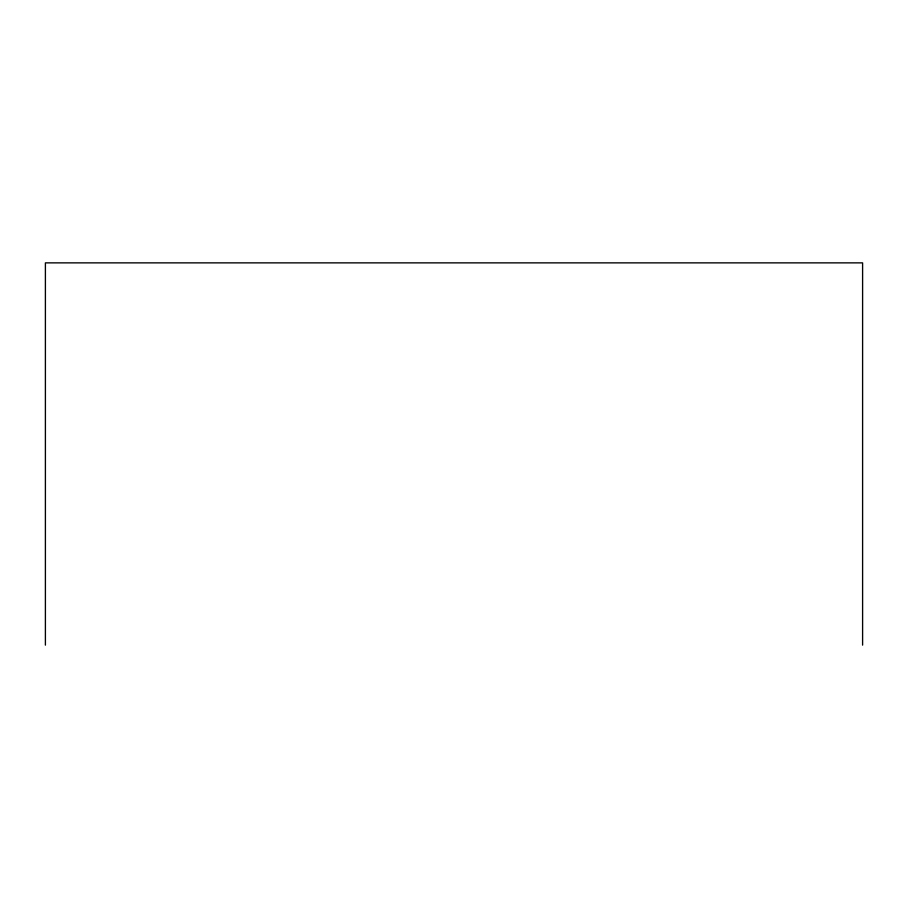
<?xml version="1.0" encoding="UTF-8"?>
<svg xmlns="http://www.w3.org/2000/svg" width="908" height="908" viewBox="0 0 908 908"><rect width="100%" height="100%" fill="white"/><g stroke="black" fill="none" stroke-linecap="round" stroke-linejoin="round"><path stroke-width="1.36" d="M862.6 645.134L862.6 262.866L45.4 262.866L45.4 645.134"/></g></svg>
